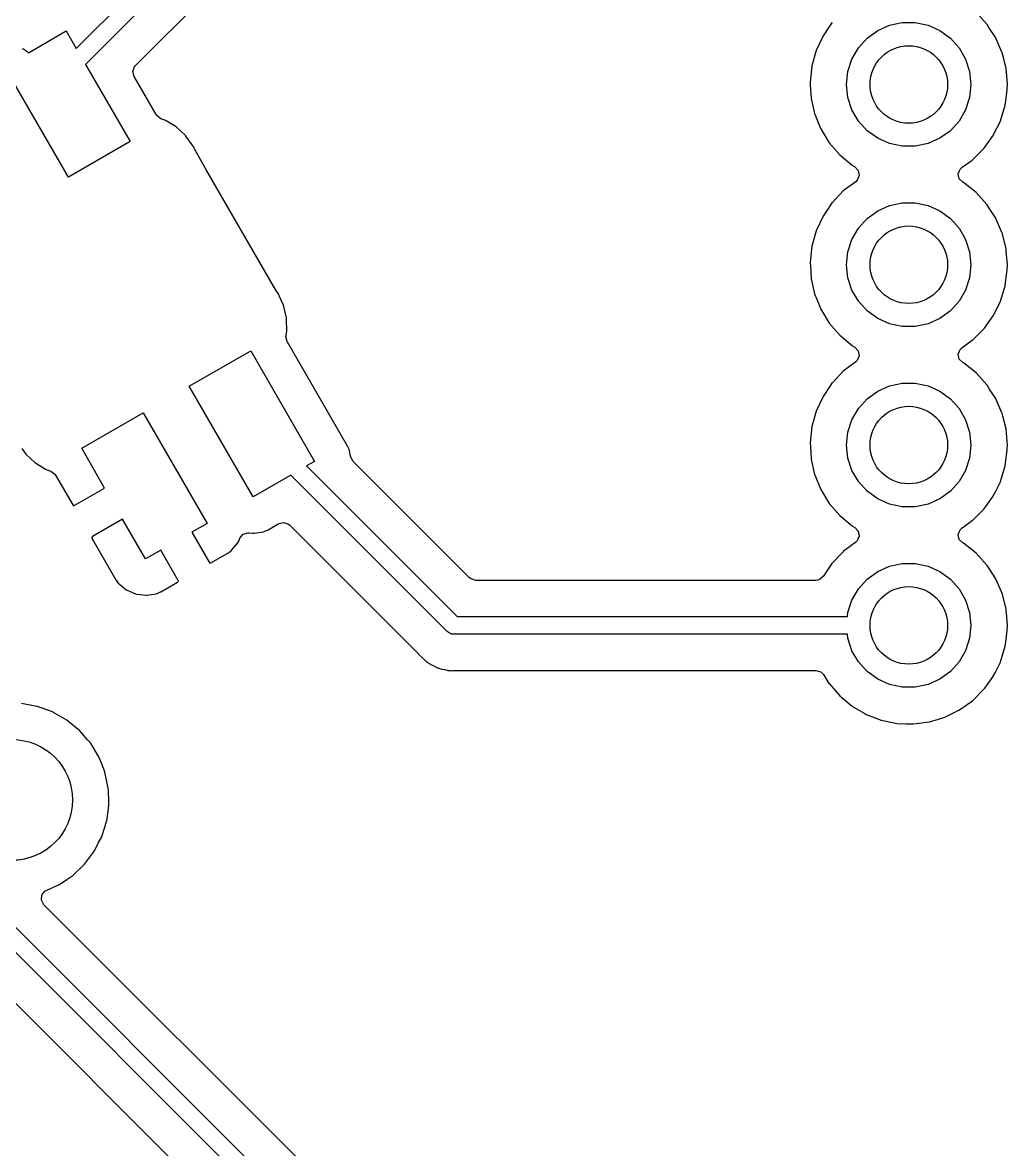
# Model space of a CAD drawing. Extents: x 189 to 319, y -167 to -61.
# Drawn here: x 233.9 to 247.77, y -99.45 to -83.57 of the extents above; entities that cross this region are included whole.
import ezdxf

# ---------------------------------------------------------------- set-up
doc = ezdxf.new("R2010")
doc.units = 0
doc.layers.add('BLACK', color=7, linetype='CONTINUOUS')

msp = doc.modelspace()

# ---------------------------------------------------------------- linework, layer by layer
at = {"layer": 'BLACK', "linetype": 'CONTINUOUS'}
for p, q in [((234.654, -83.9391), (245.736, -72.857)), ((245.876, -73.0703), (234.784, -84.1633)), ((235.487, -84.1786), (244.894, -74.7717)), ((247.481, -83.5967), (247.328, -83.4283)), ((245.254, -83.6384), (245.172, -83.7582)), ((245.297, -83.5743), (245.254, -83.6384)), ((245.3, -83.5701), (245.297, -83.5743)), ((245.297, -83.5743), (245.297, -83.5743)), ((245.942, -83.6856), (246.109, -83.6111)), ((246.109, -83.6111), (246.288, -83.573)), ((246.288, -83.573), (246.472, -83.573)), ((246.472, -83.573), (246.651, -83.6111)), ((246.651, -83.6111), (246.818, -83.6856)), ((247.484, -83.601), (247.481, -83.5967)), ((247.509, -83.6407), (247.484, -83.601)), ((247.484, -83.601), (247.484, -83.601)), ((247.605, -83.7879), (247.509, -83.6407)), ((233.981, -83.9973), (234.511, -83.6914)), ((234.511, -83.6914), (234.654, -83.9391)), ((245.172, -83.7582), (245.076, -83.9647)), ((245.671, -83.9295), (245.794, -83.7933)), ((245.794, -83.7933), (245.942, -83.6856)), ((246.818, -83.6856), (246.966, -83.7933)), ((246.966, -83.7933), (247.089, -83.9295)), ((247.607, -83.7926), (247.605, -83.7879)), ((247.693, -83.992), (247.607, -83.7926)), ((247.607, -83.7926), (247.607, -83.7926)), ((233.896, -83.9399), (233.898, -83.9412)), ((233.898, -83.9412), (233.905, -83.9421)), ((233.905, -83.9421), (233.931, -83.9588)), ((233.931, -83.9588), (233.958, -83.9736)), ((233.958, -83.9736), (233.981, -83.9973)), ((245.076, -83.9647), (245.015, -84.1842)), ((245.579, -84.0881), (245.671, -83.9295)), ((247.089, -83.9295), (247.181, -84.0881)), ((245.523, -84.2623), (245.579, -84.0881)), ((247.181, -84.0881), (247.237, -84.2623)), ((247.695, -83.9967), (247.693, -83.992)), ((247.697, -84.0017), (247.695, -83.9967)), ((247.713, -84.066), (247.697, -84.0017)), ((247.697, -84.0017), (247.697, -84.0017)), ((247.751, -84.2176), (247.713, -84.066)), ((234.545, -85.7503), (233.645, -84.1914)), ((234.784, -84.1633), (235.411, -85.2503)), ((235.451, -84.2617), (235.474, -84.1946)), ((235.467, -84.3306), (235.451, -84.2617)), ((235.474, -84.1946), (235.487, -84.1786)), ((245.015, -84.1842), (244.991, -84.4106)), ((245.504, -84.4445), (245.523, -84.2623)), ((247.237, -84.2623), (247.256, -84.4445)), ((247.751, -84.2227), (247.751, -84.2176)), ((247.76, -84.3229), (247.751, -84.2227)), ((247.751, -84.2227), (247.751, -84.2227)), ((235.777, -84.8666), (235.467, -84.3306)), ((244.991, -84.4106), (244.991, -84.4157)), ((244.991, -84.4157), (244.991, -84.4157)), ((244.991, -84.4157), (244.993, -84.4548)), ((245.523, -84.6267), (245.504, -84.4445)), ((247.256, -84.4445), (247.237, -84.6267)), ((247.77, -84.4445), (247.76, -84.3229)), ((247.768, -84.5124), (247.77, -84.4445)), ((244.993, -84.4548), (245.004, -84.6379)), ((247.751, -84.643), (247.767, -84.5157)), ((247.767, -84.5157), (247.768, -84.5124)), ((247.767, -84.5157), (247.767, -84.5157)), ((245.004, -84.6379), (245.005, -84.643)), ((245.005, -84.643), (245.005, -84.643)), ((245.005, -84.643), (245.053, -84.855)), ((245.579, -84.801), (245.523, -84.6267)), ((247.237, -84.6267), (247.181, -84.801)), ((247.672, -84.9561), (247.738, -84.7382)), ((247.738, -84.7382), (247.751, -84.643)), ((235.78, -84.8717), (235.777, -84.8666)), ((235.788, -84.8839), (235.78, -84.8717)), ((235.844, -84.9266), (235.788, -84.8839)), ((235.913, -84.9525), (235.844, -84.9266)), ((245.053, -84.855), (245.054, -84.8601)), ((245.054, -84.8601), (245.056, -84.8648)), ((245.056, -84.8648), (245.056, -84.8649)), ((245.056, -84.8649), (245.132, -85.0512)), ((245.671, -84.9596), (245.579, -84.801)), ((247.181, -84.801), (247.089, -84.9596)), ((235.918, -84.9557), (235.913, -84.9525)), ((236.06, -85.0436), (235.918, -84.9557)), ((235.918, -84.9557), (235.918, -84.9557)), ((236.065, -85.0469), (236.06, -85.0436)), ((236.069, -85.0512), (236.065, -85.0469)), ((236.07, -85.0512), (236.069, -85.0512)), ((236.191, -85.165), (236.07, -85.0512)), ((245.132, -85.0512), (245.14, -85.071)), ((245.14, -85.071), (245.259, -85.2652)), ((245.794, -85.0958), (245.671, -84.9596)), ((247.089, -84.9596), (246.966, -85.0958)), ((247.575, -85.1519), (247.67, -84.9607)), ((247.67, -84.9607), (247.672, -84.9561)), ((247.67, -84.9607), (247.67, -84.9607)), ((236.196, -85.1692), (236.191, -85.165)), ((236.191, -85.165), (236.191, -85.165)), ((236.199, -85.1742), (236.196, -85.1692)), ((236.287, -85.2971), (236.199, -85.1742)), ((245.942, -85.2034), (245.794, -85.0958)), ((246.109, -85.2779), (245.942, -85.2034)), ((246.818, -85.2034), (246.651, -85.2779)), ((246.966, -85.0958), (246.818, -85.2034)), ((247.449, -85.3297), (247.568, -85.1644)), ((247.568, -85.1644), (247.571, -85.1602)), ((247.571, -85.1602), (247.575, -85.1519)), ((235.411, -85.2503), (234.545, -85.7503)), ((236.291, -85.3016), (236.287, -85.2971)), ((236.3, -85.3142), (236.291, -85.3016)), ((236.307, -85.3251), (236.3, -85.3142)), ((236.308, -85.3296), (236.307, -85.3251)), ((236.308, -85.3297), (236.308, -85.3296)), ((236.314, -85.3439), (236.308, -85.3297)), ((236.323, -85.3629), (236.314, -85.3439)), ((236.481, -85.6372), (236.323, -85.3629)), ((245.259, -85.2652), (245.408, -85.4373)), ((246.288, -85.316), (246.109, -85.2779)), ((246.472, -85.316), (246.288, -85.316)), ((246.651, -85.2779), (246.472, -85.316)), ((247.277, -85.5059), (247.438, -85.3451)), ((247.438, -85.3451), (247.449, -85.3297)), ((245.408, -85.4373), (245.583, -85.5828)), ((247.13, -85.6106), (247.273, -85.5089)), ((247.273, -85.5089), (247.277, -85.5059)), ((247.273, -85.5089), (247.273, -85.5089)), ((237.465, -87.3422), (236.481, -85.6372)), ((245.583, -85.5828), (245.587, -85.5854)), ((245.587, -85.5854), (245.587, -85.5854)), ((245.587, -85.5854), (245.62, -85.6046)), ((245.62, -85.6046), (245.669, -85.6562)), ((245.669, -85.6562), (245.682, -85.726)), ((247.078, -85.7036), (247.103, -85.6372)), ((247.092, -85.7731), (247.078, -85.7036)), ((247.103, -85.6372), (247.13, -85.6106)), ((245.632, -85.8141), (245.457, -85.9454)), ((245.655, -85.7918), (245.632, -85.8141)), ((245.682, -85.726), (245.655, -85.7918)), ((247.14, -85.8215), (247.092, -85.7731)), ((247.14, -85.8218), (247.14, -85.8215)), ((247.142, -85.8228), (247.14, -85.8218)), ((247.142, -85.8235), (247.142, -85.8228)), ((247.149, -85.8272), (247.142, -85.8235)), ((247.328, -85.9683), (247.149, -85.8272)), ((245.457, -85.9454), (245.3, -86.1101)), ((247.481, -86.1367), (247.328, -85.9683)), ((245.248, -86.1864), (245.172, -86.2982)), ((245.297, -86.1143), (245.248, -86.1864)), ((245.3, -86.1101), (245.297, -86.1143)), ((245.297, -86.1143), (245.297, -86.1143)), ((245.942, -86.2256), (246.109, -86.1511)), ((246.109, -86.1511), (246.288, -86.113)), ((246.288, -86.113), (246.472, -86.113)), ((246.472, -86.113), (246.651, -86.1511)), ((246.651, -86.1511), (246.818, -86.2256)), ((247.484, -86.141), (247.481, -86.1367)), ((247.513, -86.1864), (247.484, -86.141)), ((247.484, -86.141), (247.484, -86.141)), ((247.605, -86.3279), (247.513, -86.1864)), ((245.172, -86.2982), (245.076, -86.5047)), ((245.671, -86.4695), (245.794, -86.3333)), ((245.794, -86.3333), (245.942, -86.2256)), ((246.818, -86.2256), (246.966, -86.3333)), ((246.966, -86.3333), (247.089, -86.4695)), ((247.607, -86.3326), (247.605, -86.3279)), ((247.693, -86.532), (247.607, -86.3326)), ((247.607, -86.3326), (247.607, -86.3326)), ((245.076, -86.5047), (245.015, -86.7242)), ((245.579, -86.6281), (245.671, -86.4695)), ((247.089, -86.4695), (247.181, -86.6281)), ((245.523, -86.8023), (245.579, -86.6281)), ((247.181, -86.6281), (247.237, -86.8023)), ((247.695, -86.5367), (247.693, -86.532)), ((247.751, -86.7576), (247.695, -86.5367)), ((245.015, -86.7242), (244.991, -86.9506)), ((245.504, -86.9845), (245.523, -86.8023)), ((247.237, -86.8023), (247.256, -86.9845)), ((247.751, -86.7627), (247.751, -86.7576)), ((247.754, -86.7943), (247.751, -86.7627)), ((247.751, -86.7627), (247.751, -86.7627)), ((247.77, -86.9845), (247.754, -86.7943)), ((244.991, -86.9506), (244.991, -86.9557)), ((244.991, -86.9557), (244.991, -86.9557)), ((244.991, -86.9557), (244.994, -86.9968)), ((245.523, -87.1667), (245.504, -86.9845)), ((247.256, -86.9845), (247.237, -87.1667)), ((247.768, -87.0524), (247.77, -86.9845)), ((244.994, -86.9968), (245.004, -87.1779)), ((247.739, -87.2697), (247.767, -87.0557)), ((247.767, -87.0557), (247.768, -87.0524)), ((247.767, -87.0557), (247.767, -87.0557)), ((245.004, -87.1779), (245.005, -87.183)), ((245.005, -87.183), (245.005, -87.183)), ((245.005, -87.183), (245.053, -87.395)), ((245.579, -87.341), (245.523, -87.1667)), ((247.237, -87.1667), (247.181, -87.341)), ((247.722, -87.3299), (247.737, -87.2831)), ((247.737, -87.2831), (247.738, -87.2782)), ((247.737, -87.2831), (247.737, -87.2831)), ((247.738, -87.2782), (247.739, -87.2697)), ((237.473, -87.3559), (237.465, -87.3422)), ((237.483, -87.3707), (237.473, -87.3559)), ((237.5, -87.3926), (237.483, -87.3707)), ((237.507, -87.4036), (237.5, -87.3926)), ((237.508, -87.4081), (237.507, -87.4036)), ((237.515, -87.4256), (237.508, -87.4081)), ((237.508, -87.4081), (237.508, -87.4081)), ((237.518, -87.4336), (237.515, -87.4256)), ((237.574, -87.556), (237.518, -87.4336)), ((245.053, -87.395), (245.054, -87.4001)), ((245.054, -87.4001), (245.056, -87.4048)), ((245.056, -87.4048), (245.056, -87.4049)), ((245.056, -87.4049), (245.125, -87.5739)), ((245.671, -87.4996), (245.579, -87.341)), ((247.181, -87.341), (247.089, -87.4996)), ((247.672, -87.4961), (247.722, -87.3299)), ((237.614, -87.7301), (237.574, -87.556)), ((245.125, -87.5739), (245.14, -87.611)), ((245.14, -87.611), (245.259, -87.8052)), ((245.794, -87.6358), (245.671, -87.4996)), ((247.089, -87.4996), (246.966, -87.6358)), ((247.575, -87.6927), (247.67, -87.5007)), ((247.67, -87.5007), (247.672, -87.4961)), ((247.67, -87.5007), (247.67, -87.5007)), ((237.616, -87.7928), (237.614, -87.7301)), ((245.942, -87.7434), (245.794, -87.6358)), ((246.109, -87.8179), (245.942, -87.7434)), ((246.818, -87.7434), (246.651, -87.8179)), ((246.966, -87.6358), (246.818, -87.7434)), ((247.445, -87.876), (247.568, -87.7044)), ((247.568, -87.7044), (247.571, -87.7002)), ((247.571, -87.7002), (247.575, -87.6927)), ((237.608, -87.9813), (237.619, -87.915)), ((237.619, -87.8809), (237.616, -87.7928)), ((237.62, -87.9089), (237.619, -87.8809)), ((237.619, -87.915), (237.62, -87.9089)), ((237.619, -87.915), (237.619, -87.915)), ((245.259, -87.8052), (245.408, -87.9773)), ((246.288, -87.856), (246.109, -87.8179)), ((246.472, -87.856), (246.288, -87.856)), ((246.651, -87.8179), (246.472, -87.856)), ((247.277, -88.0459), (247.438, -87.8851)), ((247.438, -87.8851), (247.445, -87.876)), ((237.607, -87.9958), (237.608, -87.9813)), ((237.623, -88.0648), (237.607, -87.9958)), ((237.977, -88.6767), (237.623, -88.0648)), ((245.408, -87.9773), (245.583, -88.1228)), ((247.13, -88.1506), (247.273, -88.0489)), ((247.273, -88.0489), (247.277, -88.0459)), ((247.273, -88.0489), (247.273, -88.0489)), ((236.245, -88.6947), (237.111, -88.1947)), ((237.111, -88.1947), (238.011, -89.7536)), ((245.583, -88.1228), (245.587, -88.1254)), ((245.587, -88.1254), (245.587, -88.1254)), ((245.587, -88.1254), (245.62, -88.1446)), ((245.62, -88.1446), (245.669, -88.1962)), ((245.669, -88.1962), (245.682, -88.266)), ((247.078, -88.2436), (247.103, -88.1772)), ((247.092, -88.3131), (247.078, -88.2436)), ((247.103, -88.1772), (247.13, -88.1506)), ((245.632, -88.3541), (245.457, -88.4854)), ((245.655, -88.3318), (245.632, -88.3541)), ((245.682, -88.266), (245.655, -88.3318)), ((247.14, -88.3615), (247.092, -88.3131)), ((247.14, -88.3618), (247.14, -88.3615)), ((247.142, -88.3628), (247.14, -88.3618)), ((247.142, -88.3635), (247.142, -88.3628)), ((247.149, -88.3672), (247.142, -88.3635)), ((247.328, -88.5083), (247.149, -88.3672)), ((245.457, -88.4854), (245.3, -88.6501)), ((247.481, -88.6767), (247.328, -88.5083)), ((237.145, -90.2536), (236.245, -88.6947)), ((238.476, -89.541), (237.977, -88.6767)), ((245.273, -88.6898), (245.172, -88.8382)), ((245.297, -88.6543), (245.273, -88.6898)), ((245.3, -88.6501), (245.297, -88.6543)), ((245.297, -88.6543), (245.297, -88.6543)), ((245.942, -88.7656), (246.109, -88.6911)), ((246.109, -88.6911), (246.288, -88.653)), ((246.288, -88.653), (246.472, -88.653)), ((246.472, -88.653), (246.651, -88.6911)), ((246.651, -88.6911), (246.818, -88.7656)), ((247.484, -88.681), (247.481, -88.6767)), ((247.524, -88.744), (247.484, -88.681)), ((247.484, -88.681), (247.484, -88.681)), ((245.172, -88.8382), (245.076, -89.0447)), ((245.671, -89.0095), (245.794, -88.8733)), ((245.794, -88.8733), (245.942, -88.7656)), ((246.818, -88.7656), (246.966, -88.8733)), ((246.966, -88.8733), (247.089, -89.0095)), ((247.605, -88.8679), (247.524, -88.744)), ((247.607, -88.8726), (247.605, -88.8679)), ((247.693, -89.072), (247.607, -88.8726)), ((247.607, -88.8726), (247.607, -88.8726)), ((245.076, -89.0447), (245.015, -89.2642)), ((245.579, -89.1681), (245.671, -89.0095)), ((247.089, -89.0095), (247.181, -89.1681)), ((234.73, -89.5697), (235.596, -89.0697)), ((235.596, -89.0697), (236.496, -90.6286)), ((245.523, -89.3423), (245.579, -89.1681)), ((247.181, -89.1681), (247.237, -89.3423)), ((247.695, -89.0767), (247.693, -89.072)), ((247.697, -89.0817), (247.695, -89.0767)), ((247.706, -89.1196), (247.697, -89.0817)), ((247.697, -89.0817), (247.697, -89.0817)), ((247.751, -89.2976), (247.706, -89.1196)), ((245.015, -89.2642), (244.991, -89.4906)), ((245.504, -89.5245), (245.523, -89.3423)), ((247.237, -89.3423), (247.256, -89.5245)), ((247.751, -89.3027), (247.751, -89.2976)), ((247.761, -89.4151), (247.751, -89.3027)), ((247.751, -89.3027), (247.751, -89.3027)), ((244.991, -89.4906), (244.991, -89.4957)), ((244.991, -89.4957), (244.991, -89.4957)), ((244.991, -89.4957), (244.994, -89.5441)), ((245.523, -89.7067), (245.504, -89.5245)), ((247.256, -89.5245), (247.237, -89.7067)), ((247.77, -89.5245), (247.761, -89.4151)), ((247.768, -89.5711), (247.769, -89.5279)), ((247.769, -89.5279), (247.77, -89.5245)), ((247.769, -89.5279), (247.769, -89.5279)), ((233.888, -89.5711), (233.945, -89.6508)), ((233.945, -89.6508), (233.95, -89.655)), ((233.95, -89.655), (233.95, -89.655)), ((233.95, -89.655), (234.071, -89.7688)), ((235.053, -90.1292), (234.73, -89.5697)), ((238.501, -89.5983), (238.476, -89.541)), ((238.502, -89.606), (238.501, -89.5983)), ((238.515, -89.6816), (238.502, -89.606)), ((238.502, -89.606), (238.502, -89.606)), ((238.55, -89.75), (238.515, -89.6816)), ((244.994, -89.5441), (245.004, -89.7179)), ((247.744, -89.7764), (247.767, -89.5957)), ((247.767, -89.5957), (247.768, -89.5924)), ((247.767, -89.5957), (247.767, -89.5957)), ((247.768, -89.5924), (247.768, -89.5711)), ((234.071, -89.7688), (234.076, -89.7731)), ((234.076, -89.7731), (234.081, -89.7763)), ((234.081, -89.7763), (234.081, -89.7764)), ((234.081, -89.7764), (234.222, -89.8643)), ((238.011, -89.7536), (237.899, -89.8183)), ((237.899, -89.8183), (240.02, -91.9395)), ((239.376, -90.5762), (238.55, -89.75)), ((245.004, -89.7179), (245.005, -89.723)), ((245.005, -89.723), (245.005, -89.723)), ((245.005, -89.723), (245.035, -89.856)), ((245.579, -89.881), (245.523, -89.7067)), ((247.237, -89.7067), (247.181, -89.881)), ((247.672, -90.0361), (247.738, -89.8182)), ((247.738, -89.8182), (247.744, -89.7764)), ((234.222, -89.8643), (234.222, -89.8643)), ((234.222, -89.8643), (234.228, -89.8675)), ((234.228, -89.8675), (234.297, -89.8936)), ((234.297, -89.8936), (234.354, -89.9364)), ((234.354, -89.9364), (234.362, -89.9486)), ((234.362, -89.9486), (234.604, -90.3675)), ((237.675, -89.9477), (237.145, -90.2536)), ((239.88, -92.1529), (237.675, -89.9477)), ((245.035, -89.856), (245.054, -89.9401)), ((245.054, -89.9401), (245.056, -89.9449)), ((245.056, -89.9449), (245.056, -89.9449)), ((245.056, -89.9449), (245.136, -90.1422)), ((245.671, -90.0396), (245.579, -89.881)), ((247.181, -89.881), (247.089, -90.0396)), ((234.624, -90.3764), (235.053, -90.1292)), ((245.136, -90.1422), (245.14, -90.151)), ((245.14, -90.151), (245.259, -90.3452)), ((245.794, -90.1758), (245.671, -90.0396)), ((247.089, -90.0396), (246.966, -90.1758)), ((247.604, -90.1742), (247.67, -90.0407)), ((247.67, -90.0407), (247.672, -90.0361)), ((247.67, -90.0407), (247.67, -90.0407)), ((227.726, -90.2445), (237.644, -100.163)), ((245.942, -90.2834), (245.794, -90.1758)), ((246.109, -90.3579), (245.942, -90.2834)), ((246.818, -90.2834), (246.651, -90.3579)), ((246.966, -90.1758), (246.818, -90.2834)), ((247.464, -90.389), (247.568, -90.2444)), ((247.568, -90.2444), (247.571, -90.2402)), ((247.571, -90.2402), (247.604, -90.1742)), ((237.431, -100.303), (227.502, -90.3739)), ((234.604, -90.3675), (234.615, -90.3785)), ((234.615, -90.3785), (234.617, -90.3788)), ((234.617, -90.3788), (234.624, -90.3764)), ((245.259, -90.3452), (245.408, -90.5173)), ((246.288, -90.396), (246.109, -90.3579)), ((246.472, -90.396), (246.288, -90.396)), ((246.651, -90.3579), (246.472, -90.396)), ((247.277, -90.5859), (247.438, -90.4251)), ((247.438, -90.4251), (247.464, -90.389)), ((235.307, -90.5691), (234.882, -90.8141)), ((235.63, -91.1286), (235.307, -90.5691)), ((236.496, -90.6286), (236.283, -90.7516)), ((237.358, -90.718), (237.507, -90.6315)), ((237.507, -90.6315), (237.576, -90.6148)), ((237.576, -90.6148), (237.644, -90.638)), ((237.644, -90.638), (237.66, -90.6515)), ((240.194, -91.3941), (239.376, -90.5762)), ((245.408, -90.5173), (245.553, -90.638)), ((245.553, -90.638), (245.569, -90.6515)), ((247.13, -90.6906), (247.273, -90.5889)), ((247.273, -90.5889), (247.277, -90.5859)), ((247.273, -90.5889), (247.273, -90.5889)), ((236.283, -90.7516), (236.527, -91.1758)), ((236.96, -90.8348), (237.005, -90.7801)), ((237.005, -90.7801), (237.073, -90.7584)), ((237.073, -90.7584), (237.091, -90.7593)), ((237.091, -90.7593), (237.136, -90.7647)), ((237.136, -90.7647), (237.157, -90.7672)), ((237.157, -90.7672), (237.166, -90.7657)), ((237.166, -90.7657), (237.293, -90.7446)), ((237.166, -90.7657), (237.166, -90.7657)), ((237.293, -90.7446), (237.3, -90.7433)), ((237.293, -90.7446), (237.293, -90.7446)), ((237.3, -90.7433), (237.358, -90.718)), ((237.66, -90.6515), (239.465, -92.4568)), ((245.569, -90.6515), (245.583, -90.6628)), ((245.583, -90.6628), (245.587, -90.6654)), ((245.587, -90.6654), (245.587, -90.6654)), ((245.587, -90.6654), (245.62, -90.6846)), ((245.62, -90.6846), (245.669, -90.7362)), ((245.669, -90.7362), (245.682, -90.806)), ((247.078, -90.7836), (247.103, -90.7172)), ((247.092, -90.8531), (247.078, -90.7836)), ((247.103, -90.7172), (247.13, -90.6906)), ((234.882, -90.8141), (234.871, -90.8256)), ((234.871, -90.8256), (234.871, -90.8274)), ((234.871, -90.8274), (234.873, -90.8349)), ((234.873, -90.8349), (235.212, -91.4213)), ((236.847, -91.0015), (236.928, -90.9022)), ((236.928, -90.9022), (236.938, -90.887)), ((236.938, -90.887), (236.96, -90.8348)), ((245.632, -90.8941), (245.457, -91.0254)), ((245.655, -90.8718), (245.632, -90.8941)), ((245.682, -90.806), (245.655, -90.8718)), ((247.14, -90.9015), (247.092, -90.8531)), ((247.14, -90.9018), (247.14, -90.9015)), ((247.142, -90.9028), (247.14, -90.9018)), ((247.142, -90.9035), (247.142, -90.9028)), ((247.149, -90.9072), (247.142, -90.9035)), ((247.328, -91.0483), (247.149, -90.9072)), ((235.843, -91.0056), (235.63, -91.1286)), ((236.09, -91.4338), (235.843, -91.0056)), ((236.548, -91.1848), (236.788, -91.0462)), ((236.788, -91.0462), (236.794, -91.0425)), ((236.794, -91.0425), (236.835, -91.0122)), ((236.835, -91.0122), (236.847, -91.0015)), ((245.454, -91.0292), (245.305, -91.1848)), ((245.457, -91.0254), (245.454, -91.0292)), ((247.481, -91.2167), (247.328, -91.0483)), ((236.527, -91.1758), (236.539, -91.1868)), ((236.539, -91.1868), (236.541, -91.1872)), ((236.541, -91.1872), (236.548, -91.1848)), ((245.297, -91.1943), (245.173, -91.376)), ((245.3, -91.1901), (245.297, -91.1943)), ((245.297, -91.1943), (245.297, -91.1943)), ((245.305, -91.1848), (245.3, -91.1901)), ((245.942, -91.3056), (246.109, -91.2311)), ((246.109, -91.2311), (246.288, -91.193)), ((246.288, -91.193), (246.472, -91.193)), ((246.472, -91.193), (246.651, -91.2311)), ((246.651, -91.2311), (246.818, -91.3056)), ((247.484, -91.221), (247.481, -91.2167)), ((247.51, -91.2619), (247.484, -91.221)), ((247.484, -91.221), (247.484, -91.221)), ((247.605, -91.4079), (247.51, -91.2619)), ((235.212, -91.4213), (235.216, -91.427)), ((235.216, -91.427), (235.246, -91.4683)), ((236.092, -91.4413), (236.09, -91.4338)), ((240.215, -91.411), (240.194, -91.3941)), ((240.283, -91.431), (240.215, -91.411)), ((245.069, -91.431), (240.283, -91.431)), ((245.118, -91.421), (245.069, -91.431)), ((245.173, -91.376), (245.118, -91.421)), ((245.671, -91.5495), (245.794, -91.4133)), ((245.794, -91.4133), (245.942, -91.3056)), ((246.818, -91.3056), (246.966, -91.4133)), ((246.966, -91.4133), (247.089, -91.5495)), ((247.607, -91.4126), (247.605, -91.4079)), ((247.686, -91.5939), (247.607, -91.4126)), ((247.607, -91.4126), (247.607, -91.4126)), ((235.246, -91.4683), (235.257, -91.4797)), ((235.257, -91.4797), (235.356, -91.5614)), ((235.356, -91.5614), (235.371, -91.5706)), ((235.371, -91.5706), (235.488, -91.6208)), ((235.792, -91.6146), (235.839, -91.5939)), ((235.839, -91.5939), (235.845, -91.5909)), ((235.845, -91.5909), (236.081, -91.4546)), ((236.081, -91.4546), (236.092, -91.4431)), ((236.092, -91.4431), (236.092, -91.4413)), ((245.579, -91.7081), (245.671, -91.5495)), ((247.089, -91.5495), (247.181, -91.7081)), ((247.695, -91.6167), (247.686, -91.5939)), ((235.488, -91.6208), (235.506, -91.6254)), ((235.506, -91.6254), (235.632, -91.6406)), ((235.632, -91.6406), (235.65, -91.6402)), ((235.65, -91.6402), (235.777, -91.6191)), ((235.777, -91.6191), (235.792, -91.6146)), ((245.523, -91.8823), (245.579, -91.7081)), ((247.181, -91.7081), (247.237, -91.8823)), ((247.697, -91.6217), (247.695, -91.6167)), ((247.698, -91.6255), (247.697, -91.6217)), ((247.697, -91.6217), (247.697, -91.6217)), ((247.751, -91.8376), (247.698, -91.6255)), ((245.517, -91.9395), (245.523, -91.8823)), ((247.237, -91.8823), (247.256, -92.0645)), ((247.751, -91.8427), (247.751, -91.8376)), ((247.76, -91.9456), (247.751, -91.8427)), ((247.751, -91.8427), (247.751, -91.8427)), ((240.02, -91.9395), (245.517, -91.9395)), ((247.256, -92.0645), (247.237, -92.2467)), ((247.77, -92.0645), (247.76, -91.9456)), ((247.768, -92.1262), (247.769, -92.0679)), ((247.769, -92.0679), (247.77, -92.0645)), ((247.769, -92.0679), (247.769, -92.0679)), ((239.907, -92.1677), (239.88, -92.1529)), ((239.933, -92.1844), (239.907, -92.1677)), ((239.939, -92.1853), (239.933, -92.1844)), ((239.942, -92.1867), (239.939, -92.1853)), ((239.946, -92.1863), (239.942, -92.1867)), ((239.968, -92.1895), (239.946, -92.1863)), ((245.517, -92.1895), (239.968, -92.1895)), ((245.523, -92.2467), (245.517, -92.1895)), ((247.751, -92.263), (247.767, -92.1357)), ((247.767, -92.1357), (247.768, -92.1324)), ((247.767, -92.1357), (247.767, -92.1357)), ((247.768, -92.1324), (247.768, -92.1262)), ((245.579, -92.421), (245.523, -92.2467)), ((247.237, -92.2467), (247.181, -92.421)), ((247.672, -92.5761), (247.738, -92.3582)), ((247.738, -92.3582), (247.751, -92.263)), ((239.465, -92.4568), (239.472, -92.4651)), ((239.472, -92.4651), (239.476, -92.4716)), ((239.476, -92.4716), (239.482, -92.477)), ((239.482, -92.477), (239.526, -92.5182)), ((239.526, -92.5182), (239.529, -92.5209)), ((239.529, -92.5209), (239.549, -92.5407)), ((239.549, -92.5407), (239.552, -92.5431)), ((239.552, -92.5431), (239.552, -92.5431)), ((239.552, -92.5431), (239.552, -92.5431)), ((239.552, -92.5431), (239.561, -92.5508)), ((245.671, -92.5796), (245.579, -92.421)), ((247.181, -92.421), (247.089, -92.5796)), ((239.561, -92.5508), (239.593, -92.5811)), ((239.593, -92.5811), (239.6, -92.5849)), ((239.6, -92.5849), (239.6, -92.5849)), ((239.6, -92.5849), (239.611, -92.5909)), ((239.611, -92.5909), (239.627, -92.6017)), ((239.627, -92.6017), (239.637, -92.6093)), ((239.637, -92.6093), (239.637, -92.6093)), ((239.637, -92.6093), (239.643, -92.6141)), ((239.643, -92.6141), (239.684, -92.6317)), ((239.684, -92.6317), (239.695, -92.6369)), ((239.695, -92.6369), (239.733, -92.6582)), ((239.733, -92.6582), (239.741, -92.6602)), ((239.741, -92.6602), (239.741, -92.6602)), ((239.741, -92.6602), (239.753, -92.6633)), ((239.753, -92.6633), (239.772, -92.6697)), ((239.772, -92.6697), (239.79, -92.6777)), ((239.79, -92.6777), (239.798, -92.679)), ((239.798, -92.679), (239.798, -92.679)), ((239.798, -92.679), (239.834, -92.6846)), ((239.834, -92.6846), (239.846, -92.687)), ((239.846, -92.687), (239.878, -92.6955)), ((239.878, -92.6955), (239.888, -92.698)), ((239.888, -92.698), (239.909, -92.698)), ((239.909, -92.698), (239.928, -92.6996)), ((239.928, -92.6996), (239.948, -92.7028)), ((239.948, -92.7028), (239.956, -92.702)), ((239.956, -92.702), (239.992, -92.6986)), ((239.992, -92.6986), (240.004, -92.698)), ((240.004, -92.698), (245.073, -92.698)), ((245.073, -92.698), (245.142, -92.718)), ((245.794, -92.7158), (245.671, -92.5796)), ((247.089, -92.5796), (246.966, -92.7158)), ((247.595, -92.7314), (247.67, -92.5807)), ((247.67, -92.5807), (247.672, -92.5761)), ((247.67, -92.5807), (247.67, -92.5807)), ((245.142, -92.718), (245.181, -92.7582)), ((245.181, -92.7582), (245.256, -92.8808)), ((245.942, -92.8234), (245.794, -92.7158)), ((246.109, -92.8979), (245.942, -92.8234)), ((246.818, -92.8234), (246.651, -92.8979)), ((246.966, -92.7158), (246.818, -92.8234)), ((247.45, -92.9492), (247.568, -92.7844)), ((247.568, -92.7844), (247.571, -92.7802)), ((247.571, -92.7802), (247.595, -92.7314)), ((245.256, -92.8808), (245.256, -92.8808)), ((245.256, -92.8808), (245.259, -92.8852)), ((245.259, -92.8852), (245.408, -93.0573)), ((246.288, -92.936), (246.109, -92.8979)), ((246.472, -92.936), (246.288, -92.936)), ((246.651, -92.8979), (246.472, -92.936)), ((247.277, -93.1259), (247.438, -92.9651)), ((247.438, -92.9651), (247.45, -92.9492)), ((234.1, -93.205), (233.882, -93.1656)), ((245.408, -93.0573), (245.583, -93.2028)), ((247.096, -93.2551), (247.201, -93.1797)), ((247.201, -93.1797), (247.277, -93.1259)), ((234.105, -93.2059), (234.1, -93.205)), ((234.1, -93.205), (234.1, -93.205)), ((234.11, -93.2077), (234.105, -93.2059)), ((234.11, -93.2078), (234.11, -93.2077)), ((234.317, -93.2828), (234.11, -93.2078)), ((234.322, -93.2846), (234.317, -93.2828)), ((234.317, -93.2828), (234.317, -93.2828)), ((234.523, -93.3988), (234.322, -93.2846)), ((245.583, -93.2028), (245.587, -93.2054)), ((245.587, -93.2054), (245.587, -93.2054)), ((245.587, -93.2054), (245.753, -93.3024)), ((245.753, -93.3024), (245.78, -93.3177)), ((245.78, -93.3177), (245.992, -93.3989)), ((246.887, -93.3583), (246.943, -93.331)), ((246.943, -93.331), (247.087, -93.2604)), ((247.087, -93.2604), (247.092, -93.2581)), ((247.092, -93.2581), (247.096, -93.2551)), ((247.096, -93.2551), (247.096, -93.2551)), ((229.902, -93.4935), (236.885, -100.477)), ((234.527, -93.4022), (234.523, -93.3988)), ((234.659, -93.5105), (234.527, -93.4022)), ((234.527, -93.4022), (234.527, -93.4022)), ((245.992, -93.3989), (245.997, -93.3999)), ((245.997, -93.3999), (245.997, -93.3999)), ((245.997, -93.3999), (246.039, -93.4085)), ((246.039, -93.4085), (246.215, -93.4443)), ((246.215, -93.4443), (246.343, -93.449)), ((246.343, -93.449), (246.438, -93.4525)), ((246.438, -93.4525), (246.438, -93.4525)), ((246.438, -93.4525), (246.443, -93.4526)), ((246.443, -93.4526), (246.448, -93.452)), ((246.448, -93.452), (246.52, -93.4427)), ((246.448, -93.452), (246.448, -93.452)), ((246.52, -93.4427), (246.669, -93.4237)), ((246.669, -93.4237), (246.674, -93.4222)), ((246.674, -93.4222), (246.8, -93.3843)), ((246.674, -93.4222), (246.674, -93.4222)), ((246.8, -93.3843), (246.887, -93.3583)), ((234.701, -93.545), (234.659, -93.5105)), ((234.705, -93.5491), (234.701, -93.545)), ((234.813, -93.6744), (234.705, -93.5491)), ((234.705, -93.5491), (234.705, -93.5491)), ((234.852, -93.7193), (234.813, -93.6744)), ((234.972, -93.9165), (234.852, -93.7193)), ((235.007, -94.0051), (234.972, -93.9165)), ((235.055, -94.1257), (235.007, -94.0051)), ((235.057, -94.1311), (235.055, -94.1257)), ((235.104, -94.3569), (235.057, -94.1311)), ((235.106, -94.3982), (235.104, -94.3569)), ((235.111, -94.5315), (235.106, -94.3982)), ((235.101, -94.6798), (235.112, -94.5927)), ((235.113, -94.5874), (235.111, -94.5315)), ((235.112, -94.5927), (235.113, -94.5874)), ((235.112, -94.5927), (235.112, -94.5927)), ((235.082, -94.8161), (235.101, -94.6798)), ((235.014, -95.0364), (235.055, -94.9056)), ((235.055, -94.9056), (235.081, -94.8212)), ((235.081, -94.8212), (235.082, -94.8161)), ((235.081, -94.8212), (235.081, -94.8212)), ((234.964, -95.1343), (235.012, -95.0412)), ((235.012, -95.0412), (235.014, -95.0364)), ((235.012, -95.0412), (235.012, -95.0412)), ((234.772, -95.4272), (234.91, -95.2421)), ((234.91, -95.2421), (234.964, -95.1343)), ((234.605, -95.5864), (234.772, -95.4272)), ((234.387, -95.7274), (234.414, -95.7152)), ((234.414, -95.7152), (234.418, -95.7123)), ((234.418, -95.7123), (234.519, -95.6441)), ((234.418, -95.7123), (234.418, -95.7123)), ((234.519, -95.6441), (234.605, -95.5864)), ((234.165, -95.9365), (234.17, -95.8657)), ((234.17, -95.8657), (234.213, -95.8089)), ((234.213, -95.8089), (234.237, -95.7949)), ((234.237, -95.7949), (234.387, -95.7274)), ((234.199, -95.9989), (234.165, -95.9365)), ((237.978, -99.7779), (234.199, -95.9989))]:
    msp.add_line(p, q, dxfattribs=at)
at = {"layer": 'BLACK'}
for centre, radius in [((246.38, -84.4445), 0.5461), ((246.38, -86.9845), 0.5461), ((246.38, -89.5245), 0.5461), ((246.38, -92.0645), 0.5461), ((233.75, -94.5231), 0.8509)]:
    msp.add_circle(centre, radius, dxfattribs=at)

doc.saveas('drawing.dxf')
